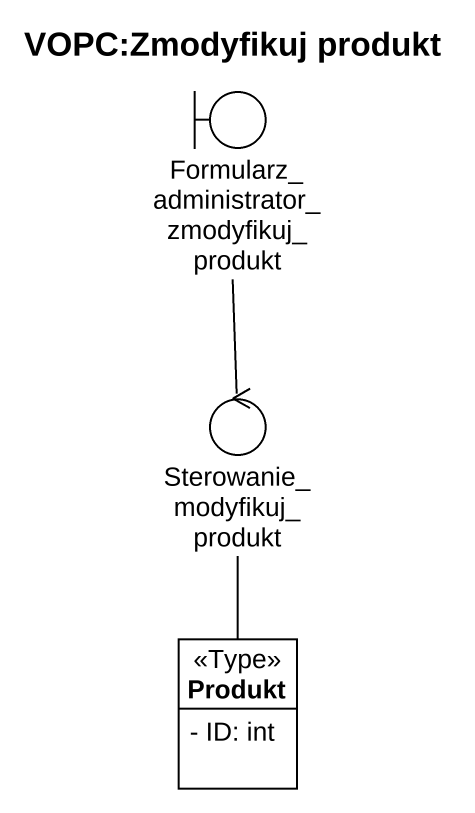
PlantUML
@startuml
title VOPC:Zmodyfikuj produkt
allowmixing
hide circle
hide empty members
skinparam classAttributeIconSize 0
boundary "Formularz_administrator_zmodyfikuj_produkt" as Formularz_administrator
control Sterowanie_modyfikuj_produkt
class Produkt <<Type>> {
  - ID: int
}
Sterowanie_modyfikuj_produkt -up- Formularz_administrator
Produkt -up- Sterowanie_modyfikuj_produkt
@enduml
